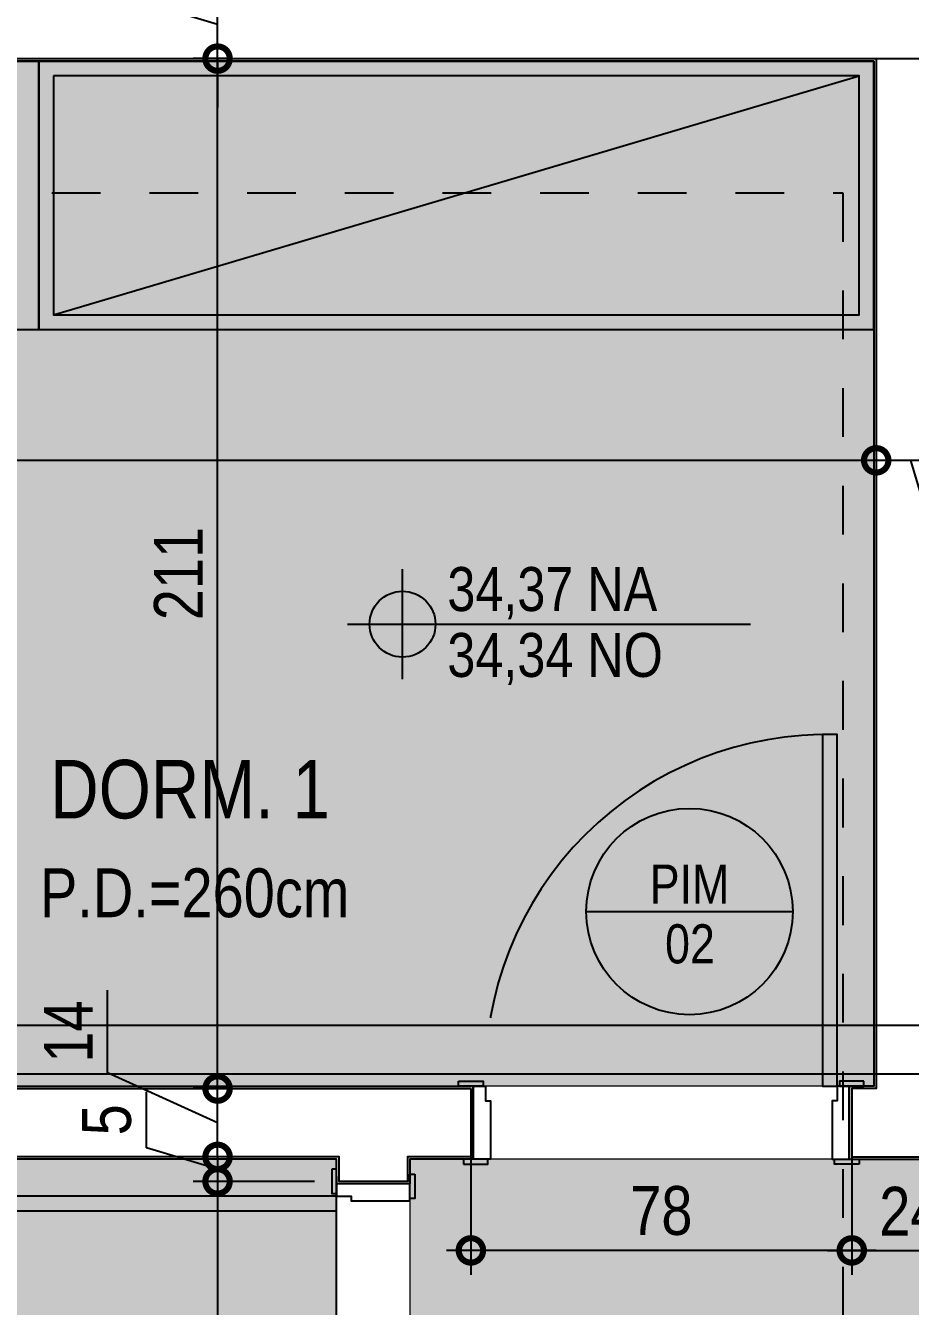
# Model space of a CAD drawing. Header units: metres. Extents: x -23 to 570, y -54 to 184.
# Drawn here: x -19.083 to -17.272, y 0.574 to 3.198 of the extents above; entities that cross this region are included whole.
import ezdxf
from ezdxf.enums import TextEntityAlignment as Align

# ---------------------------------------------------------------- set-up
doc = ezdxf.new("R2010")
doc.units = ezdxf.units.M
doc.header["$PDMODE"] = 35
doc.linetypes.add('DASHEDX2', pattern=[1.5, 1, -0.5])
doc.linetypes.add('PUC$0$DASHEDX2', pattern=[1.5, 1, -0.5])
for name, color, linetype in [('1', 232, 'DASHEDX2'), ('ARQ-DIM', 2, 'Continuous'), ('ARQ-SIM', 1, 'Continuous'), ('ARQ-TXT', 2, 'Continuous'), ('PUC$0$ARQ-ALV ACAB', 4, 'Continuous'), ('PUC$0$ARQ-ALV OSSO', 5, 'Continuous'), ('PUC$0$ARQ-CAX @ 1', 1, 'Continuous'), ('PUC$0$ARQ-ENCH', 1, 'Continuous'), ('PUC$0$ARQ-MOB', 7, 'Continuous'), ('PUC$0$ARQ-PRJ', 7, 'PUC$0$DASHEDX2')]:
    doc.layers.add(name, color=color, linetype=linetype)
doc.layers.add('PUC$0$ARQ-FORRO', color=9, linetype='Continuous', lineweight=5)
doc.styles.add('Adesa', font='ARIALN.TTF')
doc.dimstyles.new('ADESA 1-0050', dxfattribs={"dimtxt": 0.1, "dimasz": 0.1, "dimexe": 0.05, "dimexo": 0.05, "dimgap": 0.03, "dimtad": 1, "dimdec": 1, "dimlfac": 100, "dimzin": 12, "dimtxsty": 'Adesa', "dimblk": 'DOTSMALL', "dimcen": 1, "dimdle": 0.05, "dimclrd": 1, "dimclre": 1, "dimclrt": 256, "dimazin": 3, "dimtm": 1e-09, "dimtfac": 1, "dimtdec": 1, "dimtmove": 1, "dimatfit": 0, "dimldrblk": 'DOTSMALL', "dimfxl": 0.8, "dimtvp": 2, "dimtolj": 1, "dimtzin": 0, "dimarcsym": 0})

# ---------------------------------------------------------------- blocks, each defined once
blk = doc.blocks.new('_DotSmall')
at = {"color": 0, "linetype": 'ByBlock', "const_width": 0.5}
blk.add_lwpolyline([(-0.0625, 0, 1), (0.0625, 0, 1)], format="xyb", close=True, dxfattribs=at)
blk = doc.blocks.new('*D313')
at = {"layer": 'ARQ-DIM', "color": 1, "lineweight": -2, "transparency": 16777216}
for p, q in [((-17.3416, 2.4068), (-17.3416, 2.257)), ((-17.2016, 2.4068), (-17.2016, 2.257)), ((-17.3416, 2.307), (-17.4416, 2.307)), ((-17.2016, 2.307), (-17.3416, 2.307)), ((-17.2016, 2.307), (-17.3416, 2.307)), ((-17.2716, 2.307), (-17.1979, 2.0614)), ((-17.2016, 2.307), (-17.1016, 2.307)), ((-17.1979, 2.0614), (-17.0284, 2.0614))]:
    blk.add_line(p, q, dxfattribs=at)
at = {"layer": 'Defpoints', "color": 0, "transparency": 16777216}
for p in [(-17.3416, 2.4568), (-17.2016, 2.4568), (-17.3416, 2.307)]:
    blk.add_point(p, dxfattribs=at)
at = {"layer": 'ARQ-DIM', "color": 1, "lineweight": -2, "transparency": 16777216, "xscale": 0.1, "yscale": 0.1, "zscale": 0.1}
blk.add_blockref('_DotSmall', (-17.3416, 2.307), dxfattribs=at)
at = {"layer": 'ARQ-DIM', "color": 1, "lineweight": -2, "transparency": 16777216, "xscale": 0.1, "yscale": 0.1, "zscale": 0.1, "rotation": 180}
blk.add_blockref('_DotSmall', (-17.2016, 2.307), dxfattribs=at)
at = {"layer": 'ARQ-DIM', "transparency": 16777216, "insert": (-17.1132, 2.1416), "char_height": 0.1, "attachment_point": 5, "style": 'Adesa'}
blk.add_mtext('\\A1;14', dxfattribs=at)
blk = doc.blocks.new('*D314')
at = {"layer": 'ARQ-DIM', "color": 1, "lineweight": -2, "transparency": 16777216}
for p, q in [((-21.19, 2.4697), (-21.19, 2.257)), ((-17.3416, 2.4068), (-17.3416, 2.257)), ((-17.2916, 2.307), (-21.24, 2.307))]:
    blk.add_line(p, q, dxfattribs=at)
at = {"layer": 'Defpoints', "color": 0, "transparency": 16777216}
for p in [(-21.19, 2.5197, 0), (-17.3416, 2.4568), (-21.19, 2.307)]:
    blk.add_point(p, dxfattribs=at)
at = {"layer": 'ARQ-DIM', "color": 1, "lineweight": -2, "transparency": 16777216, "xscale": 0.1, "yscale": 0.1, "zscale": 0.1, "rotation": 180}
blk.add_blockref('_DotSmall', (-21.19, 2.307), dxfattribs=at)
at = {"layer": 'ARQ-DIM', "color": 1, "lineweight": -2, "transparency": 16777216, "xscale": 0.1, "yscale": 0.1, "zscale": 0.1}
blk.add_blockref('_DotSmall', (-17.3416, 2.307), dxfattribs=at)
at = {"layer": 'ARQ-DIM', "transparency": 16777216, "insert": (-19.2658, 2.3881), "char_height": 0.1, "attachment_point": 5, "style": 'Adesa'}
blk.add_mtext('\\A1;385', dxfattribs=at)
blk = doc.blocks.new('*D316')
at = {"layer": 'ARQ-DIM', "color": 1, "lineweight": -2, "transparency": 16777216}
for p, q in [((-18.9158, 1.0522), (-18.9158, 1.2217)), ((-18.6904, 1.02), (-18.6904, 1.12)), ((-18.6904, 0.95), (-18.9158, 1.0522)), ((-18.6659, 1.02), (-18.7404, 1.02)), ((-18.6904, 0.88), (-18.6904, 1.02)), ((-18.6904, 0.88), (-18.6904, 1.02)), ((-18.6659, 0.88), (-18.7404, 0.88)), ((-18.6904, 0.88), (-18.6904, 0.78))]:
    blk.add_line(p, q, dxfattribs=at)
at = {"layer": 'Defpoints', "color": 0, "transparency": 16777216}
for p in [(-18.6904, 1.02), (-18.6159, 1.02), (-18.6159, 0.88)]:
    blk.add_point(p, dxfattribs=at)
at = {"layer": 'ARQ-DIM', "color": 1, "lineweight": -2, "transparency": 16777216, "xscale": 0.1, "yscale": 0.1, "zscale": 0.1}
for p, rotation in [((-18.6904, 1.02), 270), ((-18.6904, 0.88), 90)]:
    blk.add_blockref('_DotSmall', p, dxfattribs=dict(at, rotation=rotation))
at = {"layer": 'ARQ-DIM', "transparency": 16777216, "insert": (-18.996, 1.1369), "char_height": 0.1, "attachment_point": 5, "rotation": 90, "style": 'Adesa'}
blk.add_mtext('\\A1;14', dxfattribs=at)
blk = doc.blocks.new('*D317')
at = {"layer": 'ARQ-DIM', "color": 1, "lineweight": -2, "transparency": 16777216}
for p, q in [((-18.6904, 0.97), (-18.6904, 3.18)), ((-18.6659, 3.13), (-18.7404, 3.13)), ((-18.6659, 1.02), (-18.7404, 1.02))]:
    blk.add_line(p, q, dxfattribs=at)
at = {"layer": 'Defpoints', "color": 0, "transparency": 16777216}
for p in [(-18.6904, 3.13), (-18.6159, 3.13, 0), (-18.6159, 1.02)]:
    blk.add_point(p, dxfattribs=at)
at = {"layer": 'ARQ-DIM', "color": 1, "lineweight": -2, "transparency": 16777216, "xscale": 0.1, "yscale": 0.1, "zscale": 0.1}
for p, rotation in [((-18.6904, 3.13), 90), ((-18.6904, 1.02), 270)]:
    blk.add_blockref('_DotSmall', p, dxfattribs=dict(at, rotation=rotation))
at = {"layer": 'ARQ-DIM', "transparency": 16777216, "insert": (-18.7706, 2.075), "char_height": 0.1, "attachment_point": 5, "rotation": 90, "style": 'Adesa'}
blk.add_mtext('\\A1;211', dxfattribs=at)
blk = doc.blocks.new('*D404')
at = {"layer": 'ARQ-DIM', "color": 1, "lineweight": -2, "transparency": 16777216}
for p, q in [((-18.8356, 3.2436), (-18.8356, 3.4131)), ((-18.6904, 3.27), (-18.6904, 3.37)), ((-18.6659, 3.27), (-18.7404, 3.27)), ((-18.6904, 3.13), (-18.6904, 3.27)), ((-18.6904, 3.13), (-18.6904, 3.27)), ((-18.6904, 3.2), (-18.8356, 3.2436)), ((-18.6659, 3.13), (-18.7404, 3.13)), ((-18.6904, 3.13), (-18.6904, 3.03))]:
    blk.add_line(p, q, dxfattribs=at)
at = {"layer": 'Defpoints', "color": 0, "transparency": 16777216}
for p in [(-18.6904, 3.27), (-18.6159, 3.27), (-18.6159, 3.13, 0)]:
    blk.add_point(p, dxfattribs=at)
at = {"layer": 'ARQ-DIM', "color": 1, "lineweight": -2, "transparency": 16777216, "xscale": 0.1, "yscale": 0.1, "zscale": 0.1}
for p, rotation in [((-18.6904, 3.27), 270), ((-18.6904, 3.13), 90)]:
    blk.add_blockref('_DotSmall', p, dxfattribs=dict(at, rotation=rotation))
at = {"layer": 'ARQ-DIM', "transparency": 16777216, "insert": (-18.9158, 3.3283), "char_height": 0.1, "attachment_point": 5, "rotation": 90, "style": 'Adesa'}
blk.add_mtext('\\A1;14', dxfattribs=at)
blk = doc.blocks.new('*D167')
at = {"layer": 'ARQ-DIM', "color": 1, "lineweight": -2, "transparency": 16777216}
for p, q in [((-17.3916, 0.9), (-17.3916, 0.6384)), ((-17.1516, 0.9), (-17.1516, 0.6384)), ((-17.4416, 0.6884), (-17.1016, 0.6884))]:
    blk.add_line(p, q, dxfattribs=at)
at = {"layer": 'Defpoints', "color": 0, "transparency": 16777216}
for p in [(-17.3916, 0.95), (-17.1516, 0.95, 0), (-17.1516, 0.6884)]:
    blk.add_point(p, dxfattribs=at)
at = {"layer": 'ARQ-DIM', "color": 1, "lineweight": -2, "transparency": 16777216, "xscale": 0.1, "yscale": 0.1, "zscale": 0.1, "rotation": 180}
blk.add_blockref('_DotSmall', (-17.3916, 0.6884), dxfattribs=at)
at = {"layer": 'ARQ-DIM', "color": 1, "lineweight": -2, "transparency": 16777216, "xscale": 0.1, "yscale": 0.1, "zscale": 0.1}
blk.add_blockref('_DotSmall', (-17.1516, 0.6884), dxfattribs=at)
at = {"layer": 'ARQ-DIM', "transparency": 16777216, "insert": (-17.2716, 0.7686), "char_height": 0.1, "attachment_point": 5, "style": 'Adesa'}
blk.add_mtext('\\A1;24', dxfattribs=at)
blk = doc.blocks.new('*D168')
at = {"layer": 'ARQ-DIM', "color": 1, "lineweight": -2, "transparency": 16777216}
for p, q in [((-18.1716, 0.9), (-18.1716, 0.6384)), ((-17.3916, 0.9), (-17.3916, 0.6384)), ((-17.3416, 0.6884), (-18.2216, 0.6884))]:
    blk.add_line(p, q, dxfattribs=at)
at = {"layer": 'Defpoints', "color": 0, "transparency": 16777216}
for p in [(-18.1716, 0.95), (-17.3916, 0.95), (-18.1716, 0.6884)]:
    blk.add_point(p, dxfattribs=at)
at = {"layer": 'ARQ-DIM', "color": 1, "lineweight": -2, "transparency": 16777216, "xscale": 0.1, "yscale": 0.1, "zscale": 0.1, "rotation": 180}
blk.add_blockref('_DotSmall', (-18.1716, 0.6884), dxfattribs=at)
at = {"layer": 'ARQ-DIM', "color": 1, "lineweight": -2, "transparency": 16777216, "xscale": 0.1, "yscale": 0.1, "zscale": 0.1}
blk.add_blockref('_DotSmall', (-17.3916, 0.6884), dxfattribs=at)
at = {"layer": 'ARQ-DIM', "transparency": 16777216, "insert": (-17.7816, 0.7695), "char_height": 0.1, "attachment_point": 5, "style": 'Adesa'}
blk.add_mtext('\\A1;78', dxfattribs=at)
blk = doc.blocks.new('*D169')
at = {"layer": 'ARQ-DIM', "color": 1, "lineweight": -2, "transparency": 16777216}
for p, q in [((-18.8362, 0.8987), (-18.8362, 1.0131)), ((-18.6904, 0.88), (-18.6904, 0.98)), ((-18.6904, 0.8549), (-18.8362, 0.8987)), ((-18.4916, 0.88), (-18.7404, 0.88)), ((-18.6904, 0.88), (-18.6904, 0.8298)), ((-18.6904, 0.88), (-18.6904, 0.8298)), ((-18.4916, 0.8298), (-18.7404, 0.8298)), ((-18.6904, 0.8298), (-18.6904, 0.7298))]:
    blk.add_line(p, q, dxfattribs=at)
at = {"layer": 'Defpoints', "color": 0, "transparency": 16777216}
for p in [(-18.4416, 0.88), (-18.6904, 0.8298), (-18.4416, 0.8298)]:
    blk.add_point(p, dxfattribs=at)
at = {"layer": 'ARQ-DIM', "color": 1, "lineweight": -2, "transparency": 16777216, "xscale": 0.1, "yscale": 0.1, "zscale": 0.1}
for p, rotation in [((-18.6904, 0.88), 270), ((-18.6904, 0.8298), 90)]:
    blk.add_blockref('_DotSmall', p, dxfattribs=dict(at, rotation=rotation))
at = {"layer": 'ARQ-DIM', "transparency": 16777216, "insert": (-18.9171, 0.9559), "char_height": 0.1, "attachment_point": 5, "rotation": 90, "style": 'Adesa'}
blk.add_mtext('\\A1;5', dxfattribs=at)
blk = doc.blocks.new('*D170')
at = {"layer": 'ARQ-DIM', "color": 1, "lineweight": -2, "transparency": 16777216}
for p, q in [((-18.6904, 0.8798), (-18.6904, -0.0002)), ((-18.4916, 0.8298), (-18.7404, 0.8298)), ((-18.4916, 0.0498), (-18.7404, 0.0498))]:
    blk.add_line(p, q, dxfattribs=at)
at = {"layer": 'Defpoints', "color": 0, "transparency": 16777216}
for p in [(-18.4416, 0.8298), (-18.6904, 0.0498), (-18.4416, 0.0498, 0)]:
    blk.add_point(p, dxfattribs=at)
at = {"layer": 'ARQ-DIM', "color": 1, "lineweight": -2, "transparency": 16777216, "xscale": 0.1, "yscale": 0.1, "zscale": 0.1}
for p, rotation in [((-18.6904, 0.8298), 90), ((-18.6904, 0.0498), 270)]:
    blk.add_blockref('_DotSmall', p, dxfattribs=dict(at, rotation=rotation))
at = {"layer": 'ARQ-DIM', "transparency": 16777216, "insert": (-18.7714, 0.4398), "char_height": 0.1, "attachment_point": 5, "rotation": 90, "style": 'Adesa'}
blk.add_mtext('\\A1;78', dxfattribs=at)
blk = doc.blocks.new('NipAcOs')
at = {"layer": 'ARQ-SIM'}
h = blk.add_hatch(color=256, dxfattribs=at)
h.dxf.hatch_style = 1
h.paths.add_polyline_path([(0, 0.15, 0.414214), (-0.15, 0), (0, 0)])
h.paths.add_polyline_path([(0.15, 0), (0, 0), (0, -0.15, 0.414214)])
for p, q in [((0, -0.25), (0, 0.25)), ((-0.25, 0), (0.15, 0)), ((0.15, 0), (1.5834, 0))]:
    blk.add_line(p, q, dxfattribs=at)
blk.add_circle((0, 0), 0.15, dxfattribs=at)
at = {"style": 'Adesa'}
for p in [(0.204, 0.06), (0.204, -0.24)]:
    blk.add_attdef('000,00', p, '', height=0.2, dxfattribs=at)
blk = doc.blocks.new('TIPO COTA$0$Chamada_planta')
at = {"layer": 'ARQ-SIM'}
blk.add_line((-1.409, 0), (1.409, 0), dxfattribs=at)
blk.add_circle((0, 0), 1.409, dxfattribs=at)
at = {"layer": 'ARQ-SIM', "color": 2, "style": 'Adesa'}
for tag, p in [('NUMERO', (0, 0.234)), ('C.D.', (0, -0.272))]:
    blk.add_attdef(tag, text='', height=0.5, dxfattribs=at).set_placement(p, align=Align.MIDDLE_CENTER)
blk = doc.blocks.new('*U2447')
for points in [[(0, 0), (0, 0.72), (-0.03, 0.72), (-0.03, 0)], [(-0.775, 0.01), (-0.725, 0.01), (-0.725, 0), (-0.775, 0)], [(0.055, 0.01), (0.005, 0.01), (0.005, 0), (0.055, 0)], [(-0.765, -0.16), (-0.715, -0.16), (-0.715, -0.15), (-0.765, -0.15)], [(0.045, -0.16), (-0.005, -0.16), (-0.005, -0.15), (0.045, -0.15)]]:
    blk.add_lwpolyline(points, close=True)
for points in [[(-0.76, 0), (-0.72, 0), (-0.72, -0.03), (-0.71, -0.03), (-0.71, -0.15), (-0.745, -0.15), (-0.745, 0)], [(0.04, 0), (0, 0), (0, -0.03), (-0.01, -0.03), (-0.01, -0.15), (0.025, -0.15), (0.025, 0)]]:
    blk.add_lwpolyline(points)
at = {"layer": 'PUC$0$ARQ-PRJ'}
blk.add_arc((-0.0208, 0.0208), 0.6995, 88.2986, 181.7014, dxfattribs=at)
blk = doc.blocks.new('PUC$0$pl apto tipo 1 puc')
at = {"layer": 'PUC$0$ARQ-ALV ACAB'}
for points in [[(-33.5099, -1.025), (-33.5099, -0.875), (-33.6399, -0.875), (-33.6399, -0.8248), (-33.7899, -0.8248), (-33.7899, -0.875), (-36.3682, -0.875)], [(-32.6898, -3.125), (-32.6898, -1.025), (-32.7399, -1.025), (-32.7399, -0.875), (-32.5399, -0.875)], [(-36.5284, -1.025), (-33.9699, -1.025), (-33.9699, -1.025), (-33.5099, -1.025)]]:
    blk.add_lwpolyline(points, dxfattribs=at)
at = {"layer": 'PUC$0$ARQ-ALV ACAB', "elevation": 0}
blk.add_lwpolyline([(-36.3683, -3.125), (-32.6898, -3.125)], dxfattribs=at)
at = {"layer": 'PUC$0$ARQ-ALV OSSO'}
for points in [[(-33.5149, -1.02), (-33.5149, -0.88), (-33.6449, -0.88), (-33.6449, -0.8298), (-33.7849, -0.8298), (-33.7849, -0.88), (-36.3748, -0.88)], [(-32.6848, -3.13), (-32.6848, -1.02), (-32.7349, -1.02), (-32.7349, -0.88), (-32.5449, -0.88)], [(-36.5313, -1.02), (-33.9699, -1.02), (-33.5149, -1.02)]]:
    blk.add_lwpolyline(points, dxfattribs=at)
at = {"layer": 'PUC$0$ARQ-ALV OSSO', "elevation": 0}
blk.add_lwpolyline([(-36.3732, -3.13), (-31.1733, -3.13)], dxfattribs=at)
at = {"layer": 'PUC$0$ARQ-CAX @ 1', "xscale": -1, "rotation": 180}
blk.add_blockref('*U2447', (-32.7649, -1.025, 0), dxfattribs=at)
blk = doc.blocks.new('*U2463')
at = {"flags": 128}
for points in [[(1.71, 0), (1.71, 0.55), (0, 0.55), (0, 0)], [(1.68, 0.03), (1.68, 0.52), (0.03, 0.52), (0.03, 0.03)]]:
    blk.add_lwpolyline(points, close=True, dxfattribs=at)
blk.add_lwpolyline([(1.68, 0.52), (0.03, 0.03)], dxfattribs=at)
blk = doc.blocks.new('PUC$0$layout puc 1')
at = {"layer": 'PUC$0$ARQ-MOB'}
blk.add_lwpolyline([(1.9684, 0), (0, 0), (0, -0.55), (1.9684, -0.55)], close=True, dxfattribs=at)
at = {"layer": 'PUC$0$ARQ-MOB', "rotation": 180}
blk.add_blockref('*U2463', (3.6784, 0, 0), dxfattribs=at)
blk = doc.blocks.new('PUC$0$pl forro 1')
at = {"layer": 'PUC$0$ARQ-FORRO'}
h = blk.add_hatch(color=256, dxfattribs=at)
h.dxf.hatch_style = 1
h.paths.add_polyline_path([(5.5499, 2.6849), (5.5499, 1.8249), (5.4961, 1.8249), (5.4961, -0.0001), (2.7283, -0.0001), (2.7283, -0.9006), (5.4961, -0.9007), (5.4961, -2.1008), (8.6061, -2.1008), (8.6061, -0.1978), (8.7561, -0.1978), (8.7561, -1.1651), (10.5799, -1.1651), (10.5799, 1.4299), (9.6886, 1.4299), (9.6886, 2.6849)])
h = blk.add_hatch(color=256, dxfattribs=at)
h.dxf.hatch_style = 1
h.paths.add_polyline_path([(-0.1602, 0.15), (-0.1601, 1.6503), (0, 1.6495), (0, 2.25), (3.6783, 2.25), (3.6784, 0.15)])
h = blk.add_hatch(color=256, dxfattribs=at)
h.dxf.hatch_style = 1
h.paths.add_polyline_path([(0, 0), (2.5783, -0.0001), (2.5783, -1.0507), (3.9815, -1.0507), (3.9815, -3.4597), (-0.0001, -3.4601)])
for points in [[(5.5499, 2.6849), (5.5499, 1.8249), (5.4961, 1.8249), (5.4961, -0.0001), (2.7283, -0.0001), (2.7283, -0.9006), (5.4961, -0.9007), (5.4961, -2.1008), (8.6061, -2.1008), (8.6061, -0.1978), (8.7561, -0.1978), (8.7561, -1.1651), (10.5799, -1.1651), (10.5799, 1.4299), (9.6886, 1.4299), (9.6886, 2.6849)], [(0, 0), (2.5783, -0.0001), (2.5783, -1.0507), (3.9815, -1.0507), (3.9815, -3.4597), (-0.0001, -3.4601)]]:
    blk.add_lwpolyline(points, close=True, dxfattribs=at)
at = {"layer": 'PUC$0$ARQ-FORRO', "elevation": 0}
blk.add_lwpolyline([(-0.1602, 0.15), (-0.1601, 1.6503), (0, 1.6495), (0, 2.25), (3.6783, 2.25), (3.6784, 0.15)], close=True, dxfattribs=at)
blk = doc.blocks.new('PUC$0$A$Cf3fdf5a0')
at = {"layer": 'PUC$0$ARQ-PRJ', "ltscale": 50}
for p, q in [((4.2322, 0.1243, 0), (-0.1852, 0.1243, 0)), ((4.2322, 0.0243, 0), (-0.1852, 0.0243, 0))]:
    blk.add_line(p, q, dxfattribs=at)
blk = doc.blocks.new('PUC')
blk.add_lwpolyline([(-21.0249, 0.875), (-21.025, -2.585), (-17.0434, -2.5846), (-17.0434, -0.1756), (-18.4466, -0.1756), (-18.4466, 0.875)], close=True)
at = {"layer": 'PUC$0$ARQ-ALV OSSO', "xscale": -1, "rotation": 180}
blk.add_blockref('PUC$0$pl apto tipo 1 puc', (15.3432, 0), dxfattribs=at)
at = {"layer": 'PUC$0$ARQ-CAX @ 1', "rotation": 90}
blk.add_blockref('*U2447', (-18.4466, 0.7998), dxfattribs=at)
at = {"layer": 'PUC$0$ARQ-ENCH'}
blk.add_blockref('PUC$0$A$Cf3fdf5a0', (-21.1851, 1.025), dxfattribs=at)
at = {"layer": 'PUC$0$ARQ-FORRO'}
blk.add_blockref('PUC$0$pl forro 1', (-21.0249, 0.8751, 0), dxfattribs=at)
at = {"layer": 'PUC$0$ARQ-MOB', "color": 6}
blk.add_blockref('PUC$0$layout puc 1', (-21.025, 3.125, 0), dxfattribs=at)
blk = doc.blocks.new('est-lo-07-6sb-r00')
at = {"layer": '1'}
for points in [[(-2102.995138, 285.500177), (-1740.97815, 285.500177)], [(-1740.97815, 285.500177), (-1740.97815, -229.999844)]]:
    blk.add_lwpolyline(points, dxfattribs=at)

msp = doc.modelspace()

# ---------------------------------------------------------------- block references
msp.add_blockref('PUC', (0, 0))
at = {"linetype": 'Continuous', "xscale": 0.01, "yscale": 0.01, "zscale": 0.01}
msp.add_blockref('est-lo-07-6sb-r00', (0, 0), dxfattribs=at)
at = {"layer": 'ARQ-SIM'}
ref = msp.add_blockref('NipAcOs', (-18.3116, 1.9713, 0), dxfattribs=dict(at, xscale=0.45, yscale=0.45, zscale=0.45))
ref.add_attrib('000,00', '34,34 NO', (-18.2198, 1.8633, 0), dxfattribs={"layer": '0', "color": 2, "height": 0.09, "style": 'Adesa'})
ref.add_attrib('000,00', '34,37 NA', (-18.2198, 1.9983, 0), dxfattribs={"layer": '0', "color": 2, "height": 0.09, "style": 'Adesa'})
ref = msp.add_blockref('TIPO COTA$0$Chamada_planta', (-17.7239, 1.3826, 0), dxfattribs=dict(at, xscale=0.15, yscale=0.15, zscale=0.15))
ref.add_attrib('NUMERO', 'PIM', dxfattribs={"color": 2, "height": 0.08, "style": 'Adesa'}).set_placement((-17.7239, 1.4389, 0), align=Align.MIDDLE_CENTER)
ref.add_attrib('C.D.', '02', dxfattribs={"color": 2, "height": 0.08, "style": 'Adesa'}).set_placement((-17.723, 1.3165, 0), align=Align.MIDDLE_CENTER)

# ---------------------------------------------------------------- texts
at = {"layer": 'ARQ-TXT', "style": 'Adesa'}
for s, height, p in [('DORM. 1', 0.12, (-18.7467, 1.6334, 0)), ('P.D.=260cm', 0.1, (-18.7372, 1.4211, 0))]:
    msp.add_text(s, height=height, dxfattribs=at).set_placement(p, align=Align.MIDDLE)

# ---------------------------------------------------------------- dimensions: what is measured, and where the dimension line sits
at = {"layer": 'ARQ-DIM'}
for base, p1, p2, angle, picture, middle in [((-18.6904, 3.27), (-18.6159, 3.13, 0), (-18.6159, 3.27), 270, '*D404', (-18.9158, 3.2736)), ((-18.6904, 3.13), (-18.6159, 1.02), (-18.6159, 3.13, 0), 270, '*D317', (-18.7706, 2.075)), ((-18.6904, 0.8298), (-18.4416, 0.88), (-18.4416, 0.8298), 90, '*D169', (-18.9171, 0.9287)), ((-18.6904, 0.0498), (-18.4416, 0.8298), (-18.4416, 0.0498, 0), 90, '*D170', (-18.7714, 0.4398))]:
    dim = msp.add_linear_dim(base=base, p1=p1, p2=p2, angle=angle, dimstyle='ADESA 1-0050', dxfattribs=at)
    dim.commit()
    dim.dimension.update_dxf_attribs({"geometry": picture, "text_midpoint": middle})
dim = msp.add_linear_dim(base=(-21.19, 2.307), p1=(-17.3416, 2.4568), p2=(-21.19, 2.5197, 0), dimstyle='ADESA 1-0050', override={"dimdec": 0}, dxfattribs=at)
dim.commit()
dim.dimension.update_dxf_attribs({"geometry": '*D314', "text_midpoint": (-19.2658, 2.3881)})
for base, p1, p2, picture, middle in [((-17.3416, 2.307), (-17.2016, 2.4568), (-17.3416, 2.4568), '*D313', (-17.1679, 2.1416)), ((-18.1716, 0.6884), (-17.3916, 0.95), (-18.1716, 0.95), '*D168', (-17.7816, 0.7695)), ((-17.1516, 0.6884), (-17.3916, 0.95), (-17.1516, 0.95, 0), '*D167', (-17.2716, 0.7686))]:
    dim = msp.add_linear_dim(base=base, p1=p1, p2=p2, dimstyle='ADESA 1-0050', dxfattribs=at)
    dim.commit()
    dim.dimension.update_dxf_attribs({"geometry": picture, "text_midpoint": middle})
dim = msp.add_linear_dim(base=(-18.6904, 1.02), p1=(-18.6159, 0.88), p2=(-18.6159, 1.02), angle=270, dimstyle='ADESA 1-0050', dxfattribs=at)
dim.commit()
dim.dimension.update_dxf_attribs({"geometry": '*D316', "text_midpoint": (-18.9158, 1.0822), "dimtype": 160})

doc.saveas('drawing.dxf')
